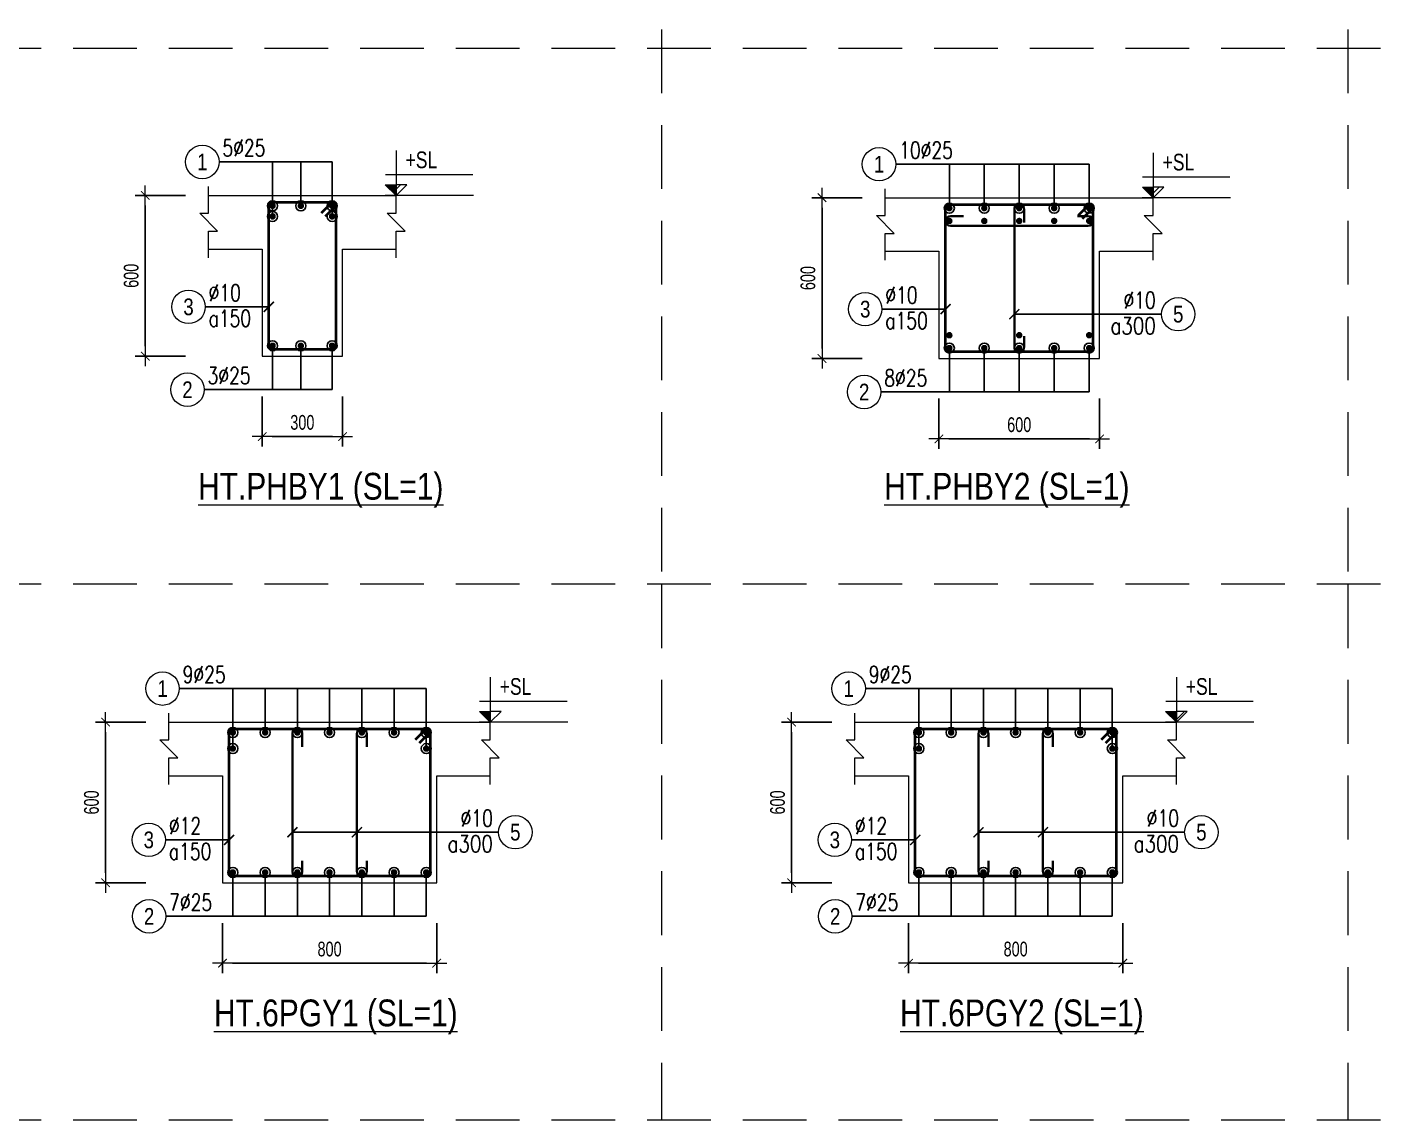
# Model space of a CAD drawing. Header units: millimetres. Extents: x 225489 to 327520, y -235866 to -221866.
# Drawn here: x 317466 to 322495, y -229866 to -225786 of the extents above; entities that cross this region are included whole.
import ezdxf
from ezdxf.enums import TextEntityAlignment as Align

# ---------------------------------------------------------------- set-up
doc = ezdxf.new("R2010")
doc.units = ezdxf.units.MM
doc.header["$PDMODE"] = 3
doc.linetypes.add('HIDDEN2', pattern=[4.762499999999999, 3.175, -1.5875])
doc.layers.get('0').update_dxf_attribs({"lineweight": 20})
doc.layers.get('Defpoints').update_dxf_attribs({"color": 151, "lineweight": 9})
for name, color, linetype, lineweight in [('NDC_S_ANNO', 7, 'Continuous', 20), ('NDC_S_CONTINUOUS', 3, 'Continuous', 20), ('NDC_S_DIM', 1, 'Continuous', 15), ('NDC_S_HIDDEN', 8, 'HIDDEN2', 13), ('NDC_S_REBAR', 4, 'Continuous', 35), ('NDC_S_STIRRUP', 4, 'Continuous', 40), ('NDC_S_TEXT SYMBOL', 7, 'Continuous', 20), ('NDC_S_THIN LINE', 8, 'Continuous', 9), ('NDC_S_VN TEXT', 7, 'Continuous', 20)]:
    doc.layers.add(name, color=color, linetype=linetype, lineweight=lineweight)
doc.styles.add('ARIAL', font='arial.ttf', dxfattribs={"width": 0.8})
doc.styles.add('NDC_ANNO', font='', dxfattribs={"width": 0.8})
doc.styles.add('NDC_DIM', font='', dxfattribs={"width": 0.75})
doc.styles.add('NDC_EN TXT', font='romans.shx', dxfattribs={"width": 0.8})
doc.styles.get('NDC_ANNO').set_extended_font_data('Dotum')
doc.styles.get('NDC_DIM').set_extended_font_data('Dotum')
doc.dimstyles.new('NDC_dim_25', dxfattribs={"dimscale": 25, "dimtxt": 2.2, "dimasz": 1.5, "dimexe": 1.5, "dimexo": 2.5, "dimgap": 1, "dimtad": 1, "dimdec": 0, "dimzin": 0, "dimdsep": 46, "dimtxsty": 'NDC_DIM', "dimblk": 'DIMMARK', "dimcen": 0.09, "dimdle": 1.2, "dimclrd": 1, "dimclre": 1, "dimclrt": 3, "dimadec": 0, "dimazin": 0, "dimtfac": 1, "dimtdec": 0, "dimtix": 1, "dimtofl": 0, "dimtmove": 0, "dimatfit": 3, "dimfxl": 6, "dimfxlon": 1, "dimtolj": 1, "dimtzin": 0, "dimarcsym": 0})

# ---------------------------------------------------------------- blocks, each defined once
blk = doc.blocks.new('kata_block_TD')
at = {"color": 6, "linetype": 'ByBlock', "lineweight": -2, "style": 'ARIAL', "width": 0.8}
blk.add_attdef('SECTDET2', text='', height=5, dxfattribs=at).set_placement((0, 7.970649532882817), align=Align.CENTER)
at = {"color": 0, "linetype": 'ByBlock', "lineweight": -2, "style": 'ARIAL', "width": 0.8}
blk.add_attdef('SECTDET1', text='', height=5, dxfattribs=at).set_placement((0, 1.470649532882817), align=Align.CENTER)
at = {"color": 3, "lineweight": 25, "style": 'ARIAL', "width": 0.8}
blk.add_attdef('SSCALE', text='', height=2.5, dxfattribs=at).set_placement((0, -3.998868953555331), align=Align.CENTER)
blk = doc.blocks.new('kata_block_CT')
at = {"layer": 'NDC_S_ANNO'}
blk.add_hatch(color=3, dxfattribs=at).paths.add_polyline_path([(0, 1.596954857557648), (-1.612010908633238, 1.596954857557648), (0, 0)])
at = {"layer": 'NDC_S_ANNO', "ltscale": 50}
h = blk.add_hatch(dxfattribs=at)
h.set_pattern_fill('ANSI31', color=256, scale=1.406250541793835, style=0)
h.set_pattern_definition([(45.00000000000001, (0, 5.456968210637569e-12), (-3.157122508925224, 3.157122508925225), [])])
h.paths.add_polyline_path([(0, 1.596954857557648), (0, 0), (1.612010908924276, 1.596954857557648)])
for p, q in [((-1.592704896858777, 3.140833880479477), (11.46947077315417, 3.140833880479477)), ((11.56125648126181, 5.456968210637569e-12), (-1.63869572513795, 5.456968210637569e-12))]:
    blk.add_line(p, q, dxfattribs=at)
for points in [[(0, 6.69495074864426), (0, 0)], [(0, 0), (-1.612010908924276, 1.596954857557648), (0, 1.596954857557648)], [(0, 0), (1.612010908924276, 1.596954857557648), (0, 1.596954857557648)]]:
    blk.add_lwpolyline(points, dxfattribs=at)
at = {"layer": 'NDC_S_ANNO', "color": 8, "ltscale": 50}
blk.add_lwpolyline([(0, 0), (-1.612010908633238, 1.596954857557648), (0, 1.596954857557648)], dxfattribs=at)
at = {"layer": 'NDC_S_TEXT SYMBOL', "color": 3, "style": 'NDC_ANNO', "width": 0.8}
blk.add_attdef('CT', (1.409564409346785, 4.068271311703938), '', height=2.5, dxfattribs=at)
blk = doc.blocks.new('DIMMARK')
at = {"layer": 'NDC_S_DIM', "color": 1}
blk.add_line((-1.5, 0), (1, 0), dxfattribs=at)
at = {"layer": 'NDC_S_DIM', "color": 2, "const_width": 0.1}
blk.add_lwpolyline([(-0.4242640687119285, -0.4242640687119285), (0.4242640687119285, 0.4242640687119285)], dxfattribs=at)
blk = doc.blocks.new('*D374')
at = {"layer": 'Defpoints', "color": 0, "transparency": 16777216}
for p in [(318344.0166414463, -227014.6993829737), (318644.0166414463, -227014.6993829737), (318644.0166414463, -227314.6993829737)]:
    blk.add_point(p, dxfattribs=at)
at = {"layer": 'NDC_S_DIM', "color": 1, "lineweight": -2, "transparency": 16777216}
for p, q in [((318344.0166414463, -227164.6993829737), (318344.0166414463, -227352.1993829737)), ((318644.0166414463, -227164.6993829737), (318644.0166414463, -227352.1993829737)), ((318381.5166414463, -227314.6993829737), (318606.5166414463, -227314.6993829737))]:
    blk.add_line(p, q, dxfattribs=at)
at = {"layer": 'NDC_S_DIM', "color": 1, "lineweight": -2, "transparency": 16777216, "xscale": 37.5, "yscale": 37.5, "zscale": 37.5, "rotation": 180}
blk.add_blockref('DIMMARK', (318344.0166414463, -227314.6993829737), dxfattribs=at)
at = {"layer": 'NDC_S_DIM', "color": 1, "lineweight": -2, "transparency": 16777216, "xscale": 37.5, "yscale": 37.5, "zscale": 37.5}
blk.add_blockref('DIMMARK', (318644.0166414463, -227314.6993829737), dxfattribs=at)
at = {"layer": 'NDC_S_DIM', "color": 3, "transparency": 16777216, "insert": (318494.0166414463, -227262.1620695409), "char_height": 55.00000000000001, "attachment_point": 5, "style": 'NDC_DIM'}
blk.add_mtext('\\A1;300', dxfattribs=at)
blk = doc.blocks.new('*D375')
at = {"layer": 'Defpoints', "color": 0, "transparency": 16777216}
for p in [(318413.6897659908, -226414.6993829739), (317907.6897659924, -227014.6993829739), (318413.6897659908, -227014.6993829739)]:
    blk.add_point(p, dxfattribs=at)
at = {"layer": 'NDC_S_DIM', "color": 1, "lineweight": -2, "transparency": 16777216}
for p, q in [((318057.6897659924, -226414.6993829739), (317870.1897659924, -226414.6993829739)), ((317907.6897659924, -226452.1993829739), (317907.6897659924, -226977.1993829739)), ((318057.6897659924, -227014.6993829739), (317870.1897659924, -227014.6993829739))]:
    blk.add_line(p, q, dxfattribs=at)
at = {"layer": 'NDC_S_DIM', "color": 1, "lineweight": -2, "transparency": 16777216, "xscale": 37.5, "yscale": 37.5, "zscale": 37.5}
for p, rotation in [((317907.6897659924, -226414.6993829739), 90), ((317907.6897659924, -227014.6993829739), 270)]:
    blk.add_blockref('DIMMARK', p, dxfattribs=dict(at, rotation=rotation))
at = {"layer": 'NDC_S_DIM', "color": 3, "transparency": 16777216, "insert": (317855.1524525594, -226714.6993829739), "char_height": 55.00000000000001, "attachment_point": 5, "rotation": 90, "style": 'NDC_DIM'}
blk.add_mtext('\\A1;600', dxfattribs=at)
blk = doc.blocks.new('kata_block_THEP')
at = {"layer": 'NDC_S_REBAR', "color": 0}
for p, q in [((-0.5, 0), (0.5, 0)), ((-0.3535533905960619, 0.353553390592424), (0.3535533905960619, -0.353553390592424)), ((0.3535533905960619, 0.353553390592424), (-0.3535533905960619, -0.353553390592424)), ((0, 0.5), (0, -0.5))]:
    blk.add_line(p, q, dxfattribs=at)
at = {"layer": 'NDC_S_REBAR', "color": 0, "const_width": 0.08333333333333334}
blk.add_lwpolyline([(-0.5, -1.818989403545856e-12, 1), (0.5000000000145519, -1.818989403545856e-12, 1), (-0.5, -1.818989403545856e-12, 1)], format="xyb", dxfattribs=at)
blk = doc.blocks.new('*U11')
blk.add_circle((-2.5, 0), 2.5)
at = {"layer": 'NDC_S_VN TEXT', "color": 3, "style": 'NDC_EN TXT', "width": 0.75}
blk.add_attdef('DK1', (0.5, 0.8455043070534884), '', height=2.5, dxfattribs=at)
at = {"layer": 'NDC_S_VN TEXT', "color": 7, "style": 'ARIAL', "width": 0.8}
blk.add_attdef('SH2', text='', height=2.5, dxfattribs=at).set_placement((-2.5, 0), align=Align.MIDDLE)
blk = doc.blocks.new('*U12')
blk.add_circle((-2.5, 0), 2.5)
at = {"layer": 'NDC_S_VN TEXT', "color": 3, "style": 'NDC_EN TXT', "width": 0.75}
for tag, p in [('DK1', (0.5, 0.8455043070534884)), ('KC1', (0.5, -2.972544307831413))]:
    blk.add_attdef(tag, p, '', height=2.5, dxfattribs=at)
at = {"layer": 'NDC_S_VN TEXT', "color": 7, "style": 'ARIAL', "width": 0.8}
blk.add_attdef('SH2', text='', height=2.5, dxfattribs=at).set_placement((-2.5, 0), align=Align.MIDDLE)
blk = doc.blocks.new('*D376')
at = {"layer": 'Defpoints', "color": 0, "transparency": 16777216}
for p in [(320870.6022923337, -227023.2978137939), (321470.6022923337, -227023.2978137939), (321470.6022923337, -227323.2978137939)]:
    blk.add_point(p, dxfattribs=at)
at = {"layer": 'NDC_S_DIM', "color": 1, "lineweight": -2, "transparency": 16777216}
for p, q in [((320870.6022923337, -227173.2978137939), (320870.6022923337, -227360.7978137939)), ((321470.6022923337, -227173.2978137939), (321470.6022923337, -227360.7978137939)), ((320908.1022923337, -227323.2978137939), (321433.1022923337, -227323.2978137939))]:
    blk.add_line(p, q, dxfattribs=at)
at = {"layer": 'NDC_S_DIM', "color": 1, "lineweight": -2, "transparency": 16777216, "xscale": 37.5, "yscale": 37.5, "zscale": 37.5, "rotation": 180}
blk.add_blockref('DIMMARK', (320870.6022923337, -227323.2978137939), dxfattribs=at)
at = {"layer": 'NDC_S_DIM', "color": 1, "lineweight": -2, "transparency": 16777216, "xscale": 37.5, "yscale": 37.5, "zscale": 37.5}
blk.add_blockref('DIMMARK', (321470.6022923337, -227323.2978137939), dxfattribs=at)
at = {"layer": 'NDC_S_DIM', "color": 3, "transparency": 16777216, "insert": (321170.6022923337, -227270.7605003611), "char_height": 55.00000000000001, "attachment_point": 5, "style": 'NDC_DIM'}
blk.add_mtext('\\A1;600', dxfattribs=at)
blk = doc.blocks.new('*D377')
at = {"layer": 'Defpoints', "color": 0, "transparency": 16777216}
for p in [(320940.2754168782, -226423.297813794), (320434.2754168783, -227023.297813794), (320940.2754168782, -227023.297813794)]:
    blk.add_point(p, dxfattribs=at)
at = {"layer": 'NDC_S_DIM', "color": 1, "lineweight": -2, "transparency": 16777216}
for p, q in [((320584.2754168783, -226423.297813794), (320396.7754168783, -226423.297813794)), ((320434.2754168783, -226460.797813794), (320434.2754168783, -226985.797813794)), ((320584.2754168783, -227023.297813794), (320396.7754168783, -227023.297813794))]:
    blk.add_line(p, q, dxfattribs=at)
at = {"layer": 'NDC_S_DIM', "color": 1, "lineweight": -2, "transparency": 16777216, "xscale": 37.5, "yscale": 37.5, "zscale": 37.5}
for p, rotation in [((320434.2754168783, -226423.297813794), 90), ((320434.2754168783, -227023.297813794), 270)]:
    blk.add_blockref('DIMMARK', p, dxfattribs=dict(at, rotation=rotation))
at = {"layer": 'NDC_S_DIM', "color": 3, "transparency": 16777216, "insert": (320381.7381034453, -226723.2978137941), "char_height": 55.00000000000001, "attachment_point": 5, "rotation": 90, "style": 'NDC_DIM'}
blk.add_mtext('\\A1;600', dxfattribs=at)
blk = doc.blocks.new('*U15')
blk.add_circle((2.5, 0), 2.5)
at = {"layer": 'NDC_S_VN TEXT', "color": 3, "style": 'NDC_EN TXT'}
for tag, width, p in [('DK2', 0.75, (-0.85, 0.8455043070534884)), ('KC2', 0.8, (-0.85, -2.972544307831413))]:
    blk.add_attdef(tag, text='', height=2.5, dxfattribs=dict(at, width=width)).set_placement(p, align=Align.RIGHT)
at = {"layer": 'NDC_S_VN TEXT', "color": 7, "style": 'ARIAL', "width": 0.8}
blk.add_attdef('SH3', text='', height=2.5, dxfattribs=at).set_placement((2.5, 0), align=Align.MIDDLE)
blk = doc.blocks.new('*D380')
at = {"layer": 'Defpoints', "color": 0, "transparency": 16777216}
for p in [(318195.6489089074, -228980.4652427723), (318995.6489089074, -228980.4652427723), (318995.6489089074, -229280.4652427723)]:
    blk.add_point(p, dxfattribs=at)
at = {"layer": 'NDC_S_DIM', "color": 1, "lineweight": -2, "transparency": 16777216}
for p, q in [((318195.6489089074, -229130.4652427723), (318195.6489089074, -229317.9652427723)), ((318995.6489089074, -229130.4652427723), (318995.6489089074, -229317.9652427723)), ((318233.1489089074, -229280.4652427723), (318958.1489089074, -229280.4652427723))]:
    blk.add_line(p, q, dxfattribs=at)
at = {"layer": 'NDC_S_DIM', "color": 1, "lineweight": -2, "transparency": 16777216, "xscale": 37.5, "yscale": 37.5, "zscale": 37.5, "rotation": 180}
blk.add_blockref('DIMMARK', (318195.6489089074, -229280.4652427723), dxfattribs=at)
at = {"layer": 'NDC_S_DIM', "color": 1, "lineweight": -2, "transparency": 16777216, "xscale": 37.5, "yscale": 37.5, "zscale": 37.5}
blk.add_blockref('DIMMARK', (318995.6489089074, -229280.4652427723), dxfattribs=at)
at = {"layer": 'NDC_S_DIM', "color": 3, "transparency": 16777216, "insert": (318595.6489089074, -229227.9279293395), "char_height": 55.00000000000001, "attachment_point": 5, "style": 'NDC_DIM'}
blk.add_mtext('\\A1;800', dxfattribs=at)
blk = doc.blocks.new('*D381')
at = {"layer": 'Defpoints', "color": 0, "transparency": 16777216}
for p in [(318265.3220334519, -228380.4652427724), (317759.322033452, -228980.4652427724), (318265.3220334519, -228980.4652427724)]:
    blk.add_point(p, dxfattribs=at)
at = {"layer": 'NDC_S_DIM', "color": 1, "lineweight": -2, "transparency": 16777216}
for p, q in [((317909.322033452, -228380.4652427724), (317721.822033452, -228380.4652427724)), ((317759.322033452, -228417.9652427724), (317759.322033452, -228942.9652427724)), ((317909.322033452, -228980.4652427724), (317721.822033452, -228980.4652427724))]:
    blk.add_line(p, q, dxfattribs=at)
at = {"layer": 'NDC_S_DIM', "color": 1, "lineweight": -2, "transparency": 16777216, "xscale": 37.5, "yscale": 37.5, "zscale": 37.5}
for p, rotation in [((317759.322033452, -228380.4652427724), 90), ((317759.322033452, -228980.4652427724), 270)]:
    blk.add_blockref('DIMMARK', p, dxfattribs=dict(at, rotation=rotation))
at = {"layer": 'NDC_S_DIM', "color": 3, "transparency": 16777216, "insert": (317706.784720019, -228680.4652427725), "char_height": 55.00000000000001, "attachment_point": 5, "rotation": 90, "style": 'NDC_DIM'}
blk.add_mtext('\\A1;600', dxfattribs=at)
blk = doc.blocks.new('*D388')
at = {"layer": 'Defpoints', "color": 0, "transparency": 16777216}
for p in [(320757.159846276, -228980.4652427723), (321557.159846276, -228980.4652427723), (321557.159846276, -229280.4652427723)]:
    blk.add_point(p, dxfattribs=at)
at = {"layer": 'NDC_S_DIM', "color": 1, "lineweight": -2, "transparency": 16777216}
for p, q in [((320757.159846276, -229130.4652427723), (320757.159846276, -229317.9652427723)), ((321557.159846276, -229130.4652427723), (321557.159846276, -229317.9652427723)), ((320794.659846276, -229280.4652427723), (321519.659846276, -229280.4652427723))]:
    blk.add_line(p, q, dxfattribs=at)
at = {"layer": 'NDC_S_DIM', "color": 1, "lineweight": -2, "transparency": 16777216, "xscale": 37.5, "yscale": 37.5, "zscale": 37.5, "rotation": 180}
blk.add_blockref('DIMMARK', (320757.159846276, -229280.4652427723), dxfattribs=at)
at = {"layer": 'NDC_S_DIM', "color": 1, "lineweight": -2, "transparency": 16777216, "xscale": 37.5, "yscale": 37.5, "zscale": 37.5}
blk.add_blockref('DIMMARK', (321557.159846276, -229280.4652427723), dxfattribs=at)
at = {"layer": 'NDC_S_DIM', "color": 3, "transparency": 16777216, "insert": (321157.159846276, -229227.9279293395), "char_height": 55.00000000000001, "attachment_point": 5, "style": 'NDC_DIM'}
blk.add_mtext('\\A1;800', dxfattribs=at)
blk = doc.blocks.new('*D389')
at = {"layer": 'Defpoints', "color": 0, "transparency": 16777216}
for p in [(320826.8329708204, -228380.4652427724), (320320.8329708205, -228980.4652427724), (320826.8329708204, -228980.4652427724)]:
    blk.add_point(p, dxfattribs=at)
at = {"layer": 'NDC_S_DIM', "color": 1, "lineweight": -2, "transparency": 16777216}
for p, q in [((320470.8329708205, -228380.4652427724), (320283.3329708205, -228380.4652427724)), ((320320.8329708205, -228417.9652427724), (320320.8329708205, -228942.9652427724)), ((320470.8329708205, -228980.4652427724), (320283.3329708205, -228980.4652427724))]:
    blk.add_line(p, q, dxfattribs=at)
at = {"layer": 'NDC_S_DIM', "color": 1, "lineweight": -2, "transparency": 16777216, "xscale": 37.5, "yscale": 37.5, "zscale": 37.5}
for p, rotation in [((320320.8329708205, -228380.4652427724), 90), ((320320.8329708205, -228980.4652427724), 270)]:
    blk.add_blockref('DIMMARK', p, dxfattribs=dict(at, rotation=rotation))
at = {"layer": 'NDC_S_DIM', "color": 3, "transparency": 16777216, "insert": (320268.2956573876, -228680.4652427725), "char_height": 55.00000000000001, "attachment_point": 5, "rotation": 90, "style": 'NDC_DIM'}
blk.add_mtext('\\A1;600', dxfattribs=at)

msp = doc.modelspace()

# ---------------------------------------------------------------- linework, layer by layer
at = {"layer": 'NDC_S_CONTINUOUS'}
for points in [[(318144.0166414463, -226414.6993829737), (318344.0166414463, -226414.6993829737), (318344.0166414463, -226414.6993829737), (318644.0166414463, -226414.6993829737), (318644.0166414463, -226414.6993829737), (318844.0166414463, -226414.6993829737)], [(320670.6022923337, -226423.2978137939), (320870.6022923337, -226423.2978137939), (320870.6022923337, -226423.2978137939), (321470.6022923337, -226423.2978137939), (321470.6022923337, -226423.2978137939), (321670.6022923337, -226423.2978137939)], [(318144.0166414463, -226614.6993829737), (318344.0166414463, -226614.6993829737), (318344.0166414463, -227014.6993829737), (318644.0166414463, -227014.6993829737), (318644.0166414463, -226614.6993829737), (318844.0166414463, -226614.6993829737)], [(320670.6022923337, -226623.2978137939), (320870.6022923337, -226623.2978137939), (320870.6022923337, -227023.2978137939), (321470.6022923337, -227023.2978137939), (321470.6022923337, -226623.2978137939), (321670.6022923337, -226623.2978137939)], [(317995.6489089074, -228380.4652427723), (318195.6489089074, -228380.4652427723), (318195.6489089074, -228380.4652427723), (318995.6489089074, -228380.4652427723), (318995.6489089074, -228380.4652427723), (319195.6489089074, -228380.4652427723)], [(320557.159846276, -228380.4652427723), (320757.159846276, -228380.4652427723), (320757.159846276, -228380.4652427723), (321557.159846276, -228380.4652427723), (321557.159846276, -228380.4652427723), (321757.159846276, -228380.4652427723)], [(317995.6489089074, -228580.4652427723), (318195.6489089074, -228580.4652427723), (318195.6489089074, -228980.4652427723), (318995.6489089074, -228980.4652427723), (318995.6489089074, -228580.4652427723), (319195.6489089074, -228580.4652427723)], [(320557.159846276, -228580.4652427723), (320757.159846276, -228580.4652427723), (320757.159846276, -228980.4652427723), (321557.159846276, -228980.4652427723), (321557.159846276, -228580.4652427723), (321757.159846276, -228580.4652427723)]]:
    msp.add_lwpolyline(points, dxfattribs=at)
at = {"layer": 'NDC_S_HIDDEN', "ltscale": 75}
for p, q in [((319835.4292001819, -221865.8761660784), (319835.4292001819, -227865.8761660715)), ((322396.9401375505, -221865.8761660784), (322396.9401375505, -227865.8761660715)), ((327519.9620122876, -225865.8761660739), (309589.3854507077, -225865.8761660738)), ((327519.9620122876, -227865.8761660716), (309589.3854507077, -227865.8761660715)), ((319835.4292001819, -227865.8761660716), (319835.4292001819, -229865.8761660693)), ((322396.9401375505, -227865.8761660716), (322396.9401375505, -229865.8761660693)), ((327519.9620122876, -229865.8761660693), (309589.3854507076, -229865.8761660693))]:
    msp.add_line(p, q, dxfattribs=at)
at = {"layer": 'NDC_S_REBAR'}
for points in [[(321189.1672958644, -226515.6425037272), (321189.1672958644, -226466.7293339174, 0.9999999999999999), (321152.3032958644, -226466.7293339174), (321152.3032958644, -226979.8658137938, 0.9999999999999999), (321189.1672958644, -226979.8658137938), (321189.1672958644, -226940.608922785, -0.414213562)], [(320962.9474621436, -226491.5887644459), (320914.0342923338, -226491.5887644459, 0.9999999999999999), (320914.0342923338, -226528.452764446), (321427.1702923337, -226528.452764446, 0.9999999999999999), (321427.1702923337, -226491.5887644459), (321387.9134013249, -226491.5887644459, -0.414213562)], [(318493.8805790966, -228472.8099327056), (318493.8805790966, -228423.8967628958, 0.9999999999999999), (318457.0165790967, -228423.8967628958), (318457.0165790967, -228937.0332427722, 0.9999999999999999), (318493.8805790966, -228937.0332427722), (318493.8805790966, -228897.7763517634, -0.414213562)], [(318734.5472457631, -228472.8099327056), (318734.5472457631, -228423.8967628958, 0.9999999999999999), (318697.6832457631, -228423.8967628958), (318697.6832457631, -228937.0332427722, 0.9999999999999999), (318734.5472457631, -228937.0332427722), (318734.5472457631, -228897.7763517634, -0.414213562)], [(321055.3915164652, -228472.8099327056), (321055.3915164652, -228423.8967628958, 0.9999999999999999), (321018.5275164652, -228423.8967628958), (321018.5275164652, -228937.0332427722, 0.9999999999999999), (321055.3915164652, -228937.0332427722), (321055.3915164652, -228897.7763517634, -0.414213562)], [(321296.0581831317, -228472.8099327056), (321296.0581831317, -228423.8967628958, 0.9999999999999999), (321259.1941831316, -228423.8967628958), (321259.1941831316, -228937.0332427722, 0.9999999999999999), (321296.0581831317, -228937.0332427722), (321296.0581831317, -228897.7763517634, -0.414213562)]]:
    msp.add_lwpolyline(points, format="xyb", dxfattribs=at)
at = {"layer": 'NDC_S_STIRRUP'}
for points in [[(318565.0166414463, -226479.6993829737), (318605.0166414463, -226439.6993829737, -0.414213562), (318619.0166414463, -226453.6993829737), (318619.0166414463, -226975.6993829737, -0.414213562), (318605.0166414463, -226989.6993829737), (318383.0166414463, -226989.6993829737, -0.414213562), (318369.0166414463, -226975.6993829737), (318369.0166414463, -226453.6993829737, -0.414213562), (318383.0166414463, -226439.6993829737), (318605.0166414463, -226439.6993829737, -0.414213562), (318619.0166414463, -226453.6993829737), (318579.0166414463, -226493.6993829737)], [(321391.6022923337, -226488.2978137939), (321431.6022923337, -226448.2978137939, -0.414213562), (321445.6022923337, -226462.2978137939), (321445.6022923337, -226984.2978137939, -0.414213562), (321431.6022923337, -226998.2978137939), (320909.6022923337, -226998.2978137939, -0.414213562), (320895.6022923337, -226984.2978137939), (320895.6022923337, -226462.2978137939, -0.414213562), (320909.6022923337, -226448.2978137939), (321431.6022923337, -226448.2978137939, -0.414213562), (321445.6022923337, -226462.2978137939), (321405.6022923337, -226502.2978137939)], [(318916.6489089074, -228445.4652427723), (318956.6489089074, -228405.4652427723, -0.414213562), (318970.6489089074, -228419.4652427723), (318970.6489089074, -228941.4652427723, -0.414213562), (318956.6489089074, -228955.4652427723), (318234.6489089074, -228955.4652427723, -0.414213562), (318220.6489089074, -228941.4652427723), (318220.6489089074, -228419.4652427723, -0.414213562), (318234.6489089074, -228405.4652427723), (318956.6489089074, -228405.4652427723, -0.414213562), (318970.6489089074, -228419.4652427723), (318930.6489089074, -228459.4652427723)], [(321478.159846276, -228445.4652427723), (321518.159846276, -228405.4652427723, -0.414213562), (321532.159846276, -228419.4652427723), (321532.159846276, -228941.4652427723, -0.414213562), (321518.159846276, -228955.4652427723), (320796.159846276, -228955.4652427723, -0.414213562), (320782.159846276, -228941.4652427723), (320782.159846276, -228419.4652427723, -0.414213562), (320796.159846276, -228405.4652427723), (321518.159846276, -228405.4652427723, -0.414213562), (321532.159846276, -228419.4652427723), (321492.159846276, -228459.4652427723)]]:
    msp.add_lwpolyline(points, format="xyb", dxfattribs=at)
at = {"layer": 'NDC_S_THIN LINE'}
for points in [[(318144.0166414463, -226648.0327163071), (318144.0166414463, -226548.0327163071), (318177.3499747797, -226548.0327163071), (318110.683308113, -226481.3660496404), (318144.0166414463, -226481.3660496404), (318144.0166414463, -226381.3660496404)], [(318844.0166414463, -226648.0327163071), (318844.0166414463, -226548.0327163071), (318877.3499747797, -226548.0327163071), (318810.683308113, -226481.3660496404), (318844.0166414463, -226481.3660496404), (318844.0166414463, -226381.3660496404)], [(320670.6022923337, -226656.6311471272), (320670.6022923337, -226556.6311471272), (320703.9356256671, -226556.6311471272), (320637.2689590004, -226489.9644804606), (320670.6022923337, -226489.9644804606), (320670.6022923337, -226389.9644804606)], [(321670.6022923337, -226656.6311471272), (321670.6022923337, -226556.6311471272), (321703.9356256671, -226556.6311471272), (321637.2689590004, -226489.9644804606), (321670.6022923337, -226489.9644804606), (321670.6022923337, -226389.9644804606)], [(317995.6489089074, -228613.7985761056), (317995.6489089074, -228513.7985761056), (318028.9822422408, -228513.7985761056), (317962.3155755742, -228447.131909439), (317995.6489089074, -228447.131909439), (317995.6489089074, -228347.131909439)], [(319195.6489089074, -228613.7985761056), (319195.6489089074, -228513.7985761056), (319228.9822422408, -228513.7985761056), (319162.3155755742, -228447.131909439), (319195.6489089074, -228447.131909439), (319195.6489089074, -228347.131909439)], [(320557.159846276, -228613.7985761056), (320557.159846276, -228513.7985761056), (320590.4931796094, -228513.7985761056), (320523.8265129427, -228447.131909439), (320557.159846276, -228447.131909439), (320557.159846276, -228347.131909439)], [(321757.159846276, -228613.7985761056), (321757.159846276, -228513.7985761056), (321790.4931796094, -228513.7985761056), (321723.8265129427, -228447.131909439), (321757.159846276, -228447.131909439), (321757.159846276, -228347.131909439)]]:
    msp.add_lwpolyline(points, dxfattribs=at)

# ---------------------------------------------------------------- block references
at = {"layer": 'NDC_S_REBAR', "xscale": 22, "yscale": 22, "zscale": 22}
for p in [(318383.0166414463, -226453.6993829737), (318605.0166414463, -226453.6993829737), (320909.6022923337, -226462.2978137939), (321040.1022923337, -226462.2978137939), (321170.6022923337, -226462.2978137939), (321301.1022923337, -226462.2978137939), (321431.6022923337, -226462.2978137939), (318383.0166414463, -226492.9882731947), (318605.0166414463, -226492.9882731947), (320909.6022923337, -226510.0207644459), (321040.1022923337, -226510.0207644459), (321170.6022923337, -226510.0207644459), (321301.1022923337, -226510.0207644459), (321431.6022923337, -226510.0207644459), (320909.6022923337, -226936.6581814491), (321170.6022923337, -226936.6581814489), (321431.6022923337, -226936.6581814491), (318383.0166414463, -226975.6993829737), (318488.5166414463, -226975.6993829737), (320909.6022923337, -226984.2978137939), (321040.1022923337, -226984.2978137939), (321170.6022923337, -226984.2978137939), (321301.1022923337, -226984.2978137939), (321431.6022923337, -226984.2978137939), (318234.6489089074, -228419.4652427723), (318354.9822422407, -228419.4652427723), (318475.3155755741, -228419.4652427723), (318595.6489089073, -228419.4652427723), (318715.9822422407, -228419.4652427723), (318836.3155755739, -228419.4652427723), (318956.6489089074, -228419.4652427723), (320796.159846276, -228419.4652427723), (320916.4931796092, -228419.4652427723), (321036.8265129426, -228419.4652427723), (321157.1598462759, -228419.4652427723), (321277.4931796092, -228419.4652427723), (321397.8265129425, -228419.4652427723), (321518.159846276, -228419.4652427723), (318234.6489089074, -228479.4652427723), (318956.6489089074, -228479.4652427723), (320796.159846276, -228479.4652427723), (321518.159846276, -228479.4652427723), (318234.6489089074, -228941.4652427723), (318354.9822422407, -228941.4652427723), (318475.3155755741, -228941.4652427723), (318595.6489089073, -228941.4652427723), (318715.9822422407, -228941.4652427723), (318836.3155755739, -228941.4652427723), (318956.6489089074, -228941.4652427723), (320796.159846276, -228941.4652427723), (320916.4931796092, -228941.4652427723), (321036.8265129426, -228941.4652427723), (321157.1598462759, -228941.4652427723), (321277.4931796092, -228941.4652427723), (321397.8265129425, -228941.4652427723), (321518.159846276, -228941.4652427723)]:
    msp.add_blockref('kata_block_THEP', p, dxfattribs=at)
at = {"layer": 'NDC_S_REBAR', "xscale": -22, "yscale": 22, "zscale": 22, "rotation": 180}
for p in [(318488.5166414463, -226453.6993829737), (318605.0166414463, -226975.6993829737)]:
    msp.add_blockref('kata_block_THEP', p, dxfattribs=at)
at = {"layer": 'NDC_S_THIN LINE', "xscale": 25, "yscale": 25, "zscale": 25}
for name, p, values in [('*U11', (318183.0166414463, -226289.6993829737), {'SH2': '1', 'DK1': '5%%c25'}), ('*U11', (320709.6022923337, -226298.2978137939), {'SH2': '1', 'DK1': '10%%c25'}), ('*U12', (318131.5166414463, -226830.5200535833), {'SH2': '3', 'DK1': '%%c10', 'KC1': 'a150'}), ('*U12', (320658.1022923337, -226839.1184844035), {'SH2': '3', 'DK1': '%%c10', 'KC1': 'a150'}), ('*U15', (321701.658491198, -226858.2140766807), {'SH3': '5', 'DK2': '%%c10', 'KC2': 'a300'}), ('*U11', (318127.5581935979, -227139.6993829737), {'SH2': '2', 'DK1': '3%%c25'}), ('*U11', (320654.1438444853, -227148.2978137939), {'SH2': '2', 'DK1': '8%%c25'}), ('*U11', (318034.6489089074, -228255.4652427723), {'SH2': '1', 'DK1': '9%%c25'}), ('*U11', (320596.159846276, -228255.4652427723), {'SH2': '1', 'DK1': '9%%c25'}), ('*U12', (317983.1489089074, -228820.1569443839), {'SH2': '3', 'DK1': '%%c12', 'KC1': 'a150'}), ('*U15', (319226.7051077717, -228791.6228148773), {'SH3': '5', 'DK2': '%%c10', 'KC2': 'a300'}), ('*U12', (320544.659846276, -228820.1569443839), {'SH2': '3', 'DK1': '%%c12', 'KC1': 'a150'}), ('*U15', (321788.2160451402, -228791.6228148773), {'SH3': '5', 'DK2': '%%c10', 'KC2': 'a300'}), ('*U11', (317984.3399405306, -229105.4652427723), {'SH2': '2', 'DK1': '7%%c25'}), ('*U11', (320545.8508778992, -229105.4652427723), {'SH2': '2', 'DK1': '7%%c25'})]:
    msp.add_blockref(name, p, dxfattribs=at).add_auto_attribs(values)
at = {"layer": 'NDC_S_VN TEXT', "xscale": 25, "yscale": 25, "zscale": 25}
for p in [(318844.0166414463, -226414.6993829737), (321670.6022923337, -226423.2978137939), (319195.6489089074, -228380.4652427723), (321757.159846276, -228380.4652427723)]:
    msp.add_blockref('kata_block_CT', p, dxfattribs=at).add_auto_attribs({'CT': '+SL'})
at = {"layer": 'NDC_S_VN TEXT'}
ref = msp.add_blockref('kata_block_TD', (318562.6504831854, -227579.6050299107), dxfattribs=dict(at, xscale=20, yscale=20, zscale=20))
ref.add_attrib('SECTDET1', '%%uHT.PHBY1 (SL=1)', dxfattribs={"layer": '0', "color": 0, "linetype": 'ByBlock', "lineweight": -2, "height": 100, "style": 'ARIAL', "width": 0.8}).set_placement((318562.6504831854, -227550.1920392531), align=Align.CENTER)
ref = msp.add_blockref('kata_block_TD', (321124.1614205537, -227579.6050299107), dxfattribs=dict(at, xscale=20, yscale=20, zscale=20))
ref.add_attrib('SECTDET1', '%%uHT.PHBY2 (SL=1)', dxfattribs={"layer": '0', "color": 0, "linetype": 'ByBlock', "lineweight": -2, "height": 100, "style": 'ARIAL', "width": 0.8}).set_placement((321124.1614205537, -227550.1920392531), align=Align.CENTER)
ref = msp.add_blockref('kata_block_TD', (318618.907283265, -229545.3708897093), dxfattribs=dict(at, xscale=20, yscale=20, zscale=20))
ref.add_attrib('SECTDET1', '%%UHT.6PGY1 (SL=1)', dxfattribs={"layer": '0', "color": 0, "linetype": 'ByBlock', "lineweight": -2, "height": 100, "style": 'ARIAL', "width": 0.8}).set_placement((318618.907283265, -229515.9578990516), align=Align.CENTER)
ref = msp.add_blockref('kata_block_TD', (321180.4182206336, -229545.3708897093), dxfattribs=dict(at, xscale=20, yscale=20, zscale=20))
ref.add_attrib('SECTDET1', '%%UHT.6PGY2 (SL=1)', dxfattribs={"layer": '0', "color": 0, "linetype": 'ByBlock', "lineweight": -2, "height": 100, "style": 'ARIAL', "width": 0.8}).set_placement((321180.4182206336, -229515.9578990516), align=Align.CENTER)

# ---------------------------------------------------------------- dimensions: what is measured, and where the dimension line sits
at = {"layer": 'NDC_S_DIM'}
for base, p1, p2, picture, middle in [((317907.6897659924, -227014.6993829739), (318413.6897659907, -226414.6993829737), (318413.6897659907, -227014.6993829737), '*D375', (317855.1524525594, -226714.6993829739)), ((320434.2754168783, -227023.297813794), (320940.2754168781, -226423.2978137939), (320940.2754168781, -227023.2978137939), '*D377', (320381.7381034453, -226723.2978137941)), ((317759.322033452, -228980.4652427724), (318265.3220334518, -228380.4652427723), (318265.3220334518, -228980.4652427723), '*D381', (317706.784720019, -228680.4652427725)), ((320320.8329708205, -228980.4652427724), (320826.8329708203, -228380.4652427723), (320826.8329708203, -228980.4652427723), '*D389', (320268.2956573876, -228680.4652427725))]:
    dim = msp.add_linear_dim(base=base, p1=p1, p2=p2, angle=270, dimstyle='NDC_dim_25', dxfattribs=at)
    dim.commit()
    dim.dimension.update_dxf_attribs({"geometry": picture, "text_midpoint": middle})
for base, p1, p2, picture, middle in [((318644.0166414463, -227314.6993829737), (318344.0166414463, -227014.6993829737), (318644.0166414463, -227014.6993829737), '*D374', (318494.0166414463, -227262.1620695409)), ((321470.6022923337, -227323.2978137939), (320870.6022923337, -227023.2978137939), (321470.6022923337, -227023.2978137939), '*D376', (321170.6022923337, -227270.7605003611)), ((318995.6489089074, -229280.4652427723), (318195.6489089074, -228980.4652427723), (318995.6489089074, -228980.4652427723), '*D380', (318595.6489089074, -229227.9279293395)), ((321557.159846276, -229280.4652427723), (320757.159846276, -228980.4652427723), (321557.159846276, -228980.4652427723), '*D388', (321157.159846276, -229227.9279293395))]:
    dim = msp.add_linear_dim(base=base, p1=p1, p2=p2, dimstyle='NDC_dim_25', dxfattribs=at)
    dim.commit()
    dim.dimension.update_dxf_attribs({"geometry": picture, "text_midpoint": middle})

# ---------------------------------------------------------------- leaders
at = {"layer": 'NDC_S_THIN LINE'}
for points, override in [([(318383.0166414463, -226453.6993829737), (318383.0166414463, -226289.6993829737), (318183.0166414463, -226289.6993829737)], {"dimldrblk": 'DotBlank'}), ([(318488.5166414463, -226453.6993829737), (318488.5166414463, -226289.6993829737), (318183.0166414463, -226289.6993829737)], {"dimldrblk": 'DotBlank'}), ([(318383.0166414463, -226492.9882731947), (318383.0166414463, -226289.6993829737), (318183.0166414463, -226289.6993829737)], {"dimldrblk": 'DotBlank'}), ([(318605.0166414463, -226453.6993829738), (318605.0166414463, -226289.6993829738), (318299.5166414463, -226289.6993829738)], {"dimldrblk": 'DotBlank'}), ([(318605.0166414463, -226492.9882731947), (318605.0166414463, -226289.6993829737), (318405.0166414463, -226289.6993829737)], {"dimldrblk": 'DotBlank'}), ([(320909.6022923337, -226462.2978137939), (320909.6022923337, -226298.2978137939), (320709.6022923337, -226298.2978137939)], {"dimldrblk": 'DotBlank'}), ([(321431.6022923337, -226462.2978137939), (321431.6022923337, -226298.2978137939), (320709.6022923337, -226298.2978137939)], {"dimldrblk": 'DotBlank'}), ([(321040.1022923337, -226462.2978137939), (321040.1022923337, -226298.2978137939), (320840.1022923337, -226298.2978137939)], {"dimldrblk": 'DotBlank'}), ([(321170.6022923337, -226462.2978137939), (321170.6022923337, -226298.2978137939), (320970.6022923337, -226298.2978137939)], {"dimldrblk": 'DotBlank'}), ([(321301.1022923337, -226462.2978137939), (321301.1022923337, -226298.2978137939), (321101.1022923337, -226298.2978137939)], {"dimldrblk": 'DotBlank'}), ([(318369.0166414463, -226830.5200535833), (318131.5166414463, -226830.5200535833)], {"dimldrblk": 'ArchTick'}), ([(320895.6022923337, -226839.1184844035), (320658.1022923337, -226839.1184844035)], {"dimldrblk": 'ArchTick'}), ([(321152.3032958644, -226858.2140766807), (321701.658491198, -226858.2140766807)], {"dimldrblk": 'ArchTick'}), ([(318383.0166414463, -226975.6993829737), (318383.0166414463, -227139.6993829737), (318127.5581935979, -227139.6993829737)], {"dimldrblk": 'DotBlank'}), ([(318488.5166414463, -226975.6993829737), (318488.5166414463, -227139.6993829737), (318127.5581935979, -227139.6993829737)], {"dimldrblk": 'DotBlank'}), ([(318605.0166414463, -226975.6993829737), (318605.0166414463, -227139.6993829737), (318183.0166414463, -227139.6993829737)], {"dimldrblk": 'DotBlank'}), ([(320909.6022923337, -226984.2978137939), (320909.6022923337, -227148.2978137939), (320654.1438444853, -227148.2978137939)], {"dimldrblk": 'DotBlank'}), ([(321431.6022923337, -226984.2978137939), (321431.6022923337, -227148.2978137939), (320654.1438444853, -227148.2978137939)], {"dimldrblk": 'DotBlank'}), ([(321040.1022923337, -226984.2978137939), (321040.1022923337, -227148.2978137939), (320784.6438444853, -227148.2978137939)], {"dimldrblk": 'DotBlank'}), ([(321170.6022923337, -226984.2978137939), (321170.6022923337, -227148.2978137939), (320915.1438444853, -227148.2978137939)], {"dimldrblk": 'DotBlank'}), ([(321301.1022923337, -226984.2978137939), (321301.1022923337, -227148.2978137939), (321045.6438444853, -227148.2978137939)], {"dimldrblk": 'DotBlank'}), ([(318234.6489089074, -228419.4652427723), (318234.6489089074, -228255.4652427723), (318034.6489089074, -228255.4652427723)], {"dimldrblk": 'DotBlank'}), ([(318956.6489089074, -228419.4652427723), (318956.6489089074, -228255.4652427723), (318034.6489089074, -228255.4652427723)], {"dimldrblk": 'DotBlank'}), ([(318234.6489089074, -228479.4652427723), (318234.6489089074, -228255.4652427723), (318034.6489089074, -228255.4652427723)], {"dimldrblk": 'DotBlank'}), ([(318956.6489089074, -228479.4652427723), (318956.6489089074, -228255.4652427723), (318034.6489089074, -228255.4652427723)], {"dimldrblk": 'DotBlank'}), ([(318354.9822422407, -228419.4652427723), (318354.9822422407, -228255.4652427723), (318154.9822422408, -228255.4652427723)], {"dimldrblk": 'DotBlank'}), ([(318475.3155755742, -228419.4652427723), (318475.3155755742, -228255.4652427723), (318275.3155755742, -228255.4652427723)], {"dimldrblk": 'DotBlank'}), ([(318595.6489089073, -228419.4652427723), (318595.6489089073, -228255.4652427723), (318395.6489089073, -228255.4652427723)], {"dimldrblk": 'DotBlank'}), ([(318715.9822422407, -228419.4652427723), (318715.9822422407, -228255.4652427723), (318515.9822422407, -228255.4652427723)], {"dimldrblk": 'DotBlank'}), ([(318836.3155755739, -228419.4652427723), (318836.3155755739, -228255.4652427723), (318636.3155755739, -228255.4652427723)], {"dimldrblk": 'DotBlank'}), ([(320796.159846276, -228419.4652427723), (320796.159846276, -228255.4652427723), (320596.159846276, -228255.4652427723)], {"dimldrblk": 'DotBlank'}), ([(321518.159846276, -228419.4652427723), (321518.159846276, -228255.4652427723), (320596.159846276, -228255.4652427723)], {"dimldrblk": 'DotBlank'}), ([(320796.159846276, -228479.4652427723), (320796.159846276, -228255.4652427723), (320596.159846276, -228255.4652427723)], {"dimldrblk": 'DotBlank'}), ([(321518.159846276, -228479.4652427723), (321518.159846276, -228255.4652427723), (320596.159846276, -228255.4652427723)], {"dimldrblk": 'DotBlank'}), ([(320916.4931796092, -228419.4652427723), (320916.4931796092, -228255.4652427723), (320716.4931796094, -228255.4652427723)], {"dimldrblk": 'DotBlank'}), ([(321036.8265129427, -228419.4652427723), (321036.8265129427, -228255.4652427723), (320836.8265129427, -228255.4652427723)], {"dimldrblk": 'DotBlank'}), ([(321157.1598462759, -228419.4652427723), (321157.1598462759, -228255.4652427723), (320957.1598462759, -228255.4652427723)], {"dimldrblk": 'DotBlank'}), ([(321277.4931796092, -228419.4652427723), (321277.4931796092, -228255.4652427723), (321077.4931796092, -228255.4652427723)], {"dimldrblk": 'DotBlank'}), ([(321397.8265129425, -228419.4652427723), (321397.8265129425, -228255.4652427723), (321197.8265129425, -228255.4652427723)], {"dimldrblk": 'DotBlank'}), ([(318457.0165790967, -228791.6228148773), (319226.7051077717, -228791.6228148773)], {"dimldrblk": 'ArchTick'}), ([(318697.6832457631, -228791.6228148773), (319226.7051077717, -228791.6228148773)], {"dimldrblk": 'ArchTick'}), ([(321018.5275164652, -228791.6228148773), (321788.2160451402, -228791.6228148773)], {"dimldrblk": 'ArchTick'}), ([(321259.1941831316, -228791.6228148773), (321788.2160451402, -228791.6228148773)], {"dimldrblk": 'ArchTick'}), ([(318220.6489089074, -228820.1569443839), (317983.1489089074, -228820.1569443839)], {"dimldrblk": 'ArchTick'}), ([(320782.159846276, -228820.1569443839), (320544.659846276, -228820.1569443839)], {"dimldrblk": 'ArchTick'}), ([(318234.6489089074, -228941.4652427723), (318234.6489089074, -229105.4652427723), (317984.3399405306, -229105.4652427723)], {"dimldrblk": 'DotBlank'}), ([(318956.6489089074, -228941.4652427723), (318956.6489089074, -229105.4652427723), (317984.3399405306, -229105.4652427723)], {"dimldrblk": 'DotBlank'}), ([(318354.9822422407, -228941.4652427723), (318354.9822422407, -229105.4652427723), (318104.673273864, -229105.4652427723)], {"dimldrblk": 'DotBlank'}), ([(318475.3155755742, -228941.4652427723), (318475.3155755742, -229105.4652427723), (318225.0066071973, -229105.4652427723)], {"dimldrblk": 'DotBlank'}), ([(318595.6489089073, -228941.4652427723), (318595.6489089073, -229105.4652427723), (318345.3399405305, -229105.4652427723)], {"dimldrblk": 'DotBlank'}), ([(318715.9822422407, -228941.4652427723), (318715.9822422407, -229105.4652427723), (318465.6732738639, -229105.4652427723)], {"dimldrblk": 'DotBlank'}), ([(318836.3155755739, -228941.4652427723), (318836.3155755739, -229105.4652427723), (318586.0066071971, -229105.4652427723)], {"dimldrblk": 'DotBlank'}), ([(320796.159846276, -228941.4652427723), (320796.159846276, -229105.4652427723), (320545.8508778992, -229105.4652427723)], {"dimldrblk": 'DotBlank'}), ([(321518.159846276, -228941.4652427723), (321518.159846276, -229105.4652427723), (320545.8508778992, -229105.4652427723)], {"dimldrblk": 'DotBlank'}), ([(320916.4931796092, -228941.4652427723), (320916.4931796092, -229105.4652427723), (320666.1842112325, -229105.4652427723)], {"dimldrblk": 'DotBlank'}), ([(321036.8265129427, -228941.4652427723), (321036.8265129427, -229105.4652427723), (320786.5175445659, -229105.4652427723)], {"dimldrblk": 'DotBlank'}), ([(321157.1598462759, -228941.4652427723), (321157.1598462759, -229105.4652427723), (320906.850877899, -229105.4652427723)], {"dimldrblk": 'DotBlank'}), ([(321277.4931796092, -228941.4652427723), (321277.4931796092, -229105.4652427723), (321027.1842112324, -229105.4652427723)], {"dimldrblk": 'DotBlank'}), ([(321397.8265129425, -228941.4652427723), (321397.8265129425, -229105.4652427723), (321147.5175445657, -229105.4652427723)], {"dimldrblk": 'DotBlank'})]:
    msp.add_leader(points, dimstyle='NDC_dim_25', override=override, dxfattribs=at)

doc.saveas('drawing.dxf')
